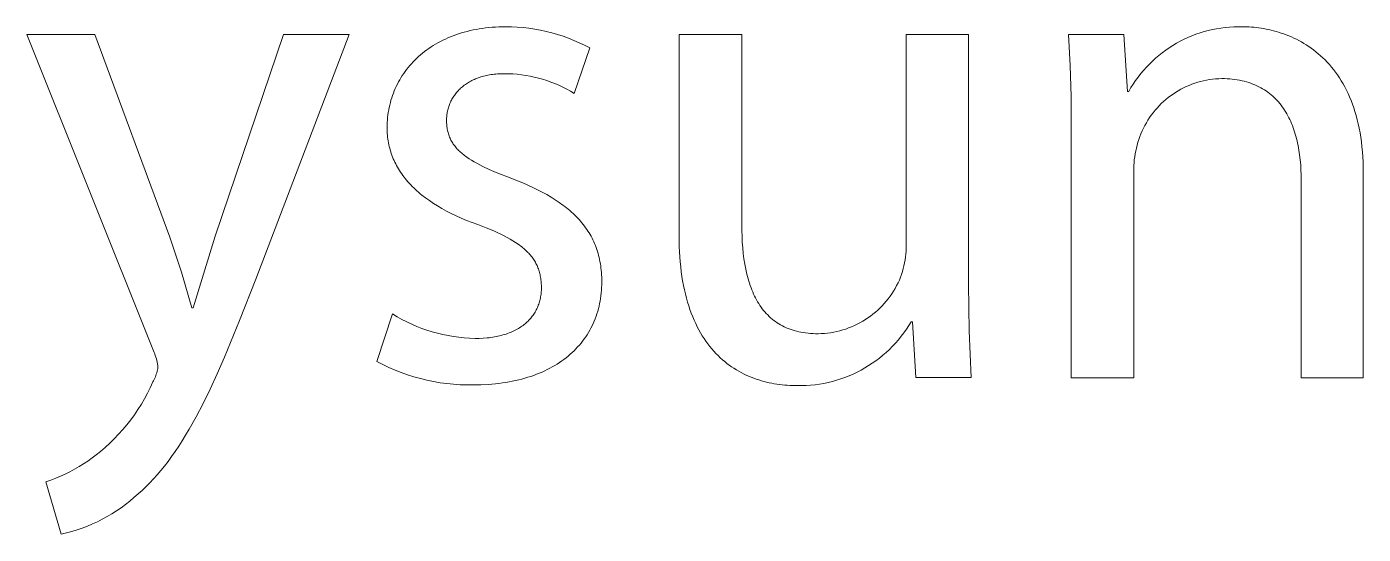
# Model space of a CAD drawing. Header units: millimetres. Extents: x 1422 to 6060, y -58 to 3182.
# Drawn here: x 4984.2 to 5071.7, y 9.5 to 42.8 of the extents above; entities that cross this region are included whole.
import ezdxf

# ---------------------------------------------------------------- set-up
doc = ezdxf.new("R2010")
doc.units = ezdxf.units.MM
doc.header["$MEASUREMENT"] = 0
doc.layers.add('Domyślny', color=7, linetype='Continuous', true_color=0x000000)

msp = doc.modelspace()

# ---------------------------------------------------------------- linework, layer by layer
at = {"layer": 'Domyślny', "color": 18, "lineweight": 15, "true_color": 0x000000}
for p, q in [((4992.484, 21.534), (4984.192, 42.243)), ((4984.192, 42.243), (4988.639, 42.243)), ((4988.639, 42.243), (4993.565, 28.977)), ((4996.53, 29.054), (5000.993, 42.243)), ((5005.302, 42.243), (4999.187, 26.228)), ((5000.993, 42.243), (5005.302, 42.243)), ((5011.596, 41.953), (5011.764, 42.028)), ((5011.764, 42.028), (5011.934, 42.1)), ((5011.934, 42.1), (5012.108, 42.169)), ((5012.108, 42.169), (5012.286, 42.234)), ((5012.286, 42.234), (5012.466, 42.295)), ((5012.466, 42.295), (5012.649, 42.353)), ((5012.649, 42.353), (5012.836, 42.407)), ((5012.836, 42.407), (5013.026, 42.458)), ((5013.026, 42.458), (5013.218, 42.505)), ((5013.218, 42.505), (5013.414, 42.548)), ((5013.414, 42.548), (5013.613, 42.587)), ((5013.613, 42.587), (5013.815, 42.623)), ((5013.815, 42.623), (5014.02, 42.654)), ((5014.02, 42.654), (5014.228, 42.681)), ((5014.228, 42.681), (5014.439, 42.705)), ((5014.439, 42.705), (5014.652, 42.724)), ((5014.652, 42.724), (5014.869, 42.739)), ((5014.869, 42.739), (5015.088, 42.75)), ((5015.088, 42.75), (5015.311, 42.756)), ((5015.311, 42.756), (5015.536, 42.758)), ((5015.536, 42.758), (5015.919, 42.754)), ((5015.919, 42.754), (5016.302, 42.736)), ((5016.302, 42.736), (5016.684, 42.706)), ((5016.684, 42.706), (5017.064, 42.663)), ((5017.064, 42.663), (5017.443, 42.607)), ((5017.443, 42.607), (5017.82, 42.539)), ((5017.82, 42.539), (5018.194, 42.458)), ((5018.194, 42.458), (5018.566, 42.364)), ((5018.566, 42.364), (5018.934, 42.258)), ((5018.934, 42.258), (5019.298, 42.14)), ((5019.298, 42.14), (5019.658, 42.009)), ((5019.658, 42.009), (5020.014, 41.867)), ((5026.893, 29.091), (5026.893, 42.249)), ((5026.893, 42.249), (5031.001, 42.249)), ((5031.001, 42.249), (5031.001, 29.802)), ((5041.764, 28.458), (5041.764, 42.249)), ((5041.764, 42.249), (5045.841, 42.249)), ((5045.841, 42.249), (5045.841, 25.895)), ((5052.494, 40.217), (5052.381, 42.249)), ((5052.381, 42.249), (5056.01, 42.249)), ((5056.01, 42.249), (5056.242, 38.527)), ((5059.956, 41.939), (5060.211, 42.057)), ((5060.211, 42.057), (5060.47, 42.166)), ((5060.47, 42.166), (5060.732, 42.266)), ((5060.732, 42.266), (5060.997, 42.357)), ((5060.997, 42.357), (5061.266, 42.439)), ((5061.266, 42.439), (5061.537, 42.512)), ((5061.537, 42.512), (5061.81, 42.576)), ((5061.81, 42.576), (5062.086, 42.631)), ((5062.086, 42.631), (5062.363, 42.676)), ((5062.363, 42.676), (5062.641, 42.711)), ((5062.641, 42.711), (5062.921, 42.737)), ((5062.921, 42.737), (5063.201, 42.754)), ((5063.201, 42.754), (5063.482, 42.761)), ((5063.482, 42.761), (5063.763, 42.758)), ((5063.763, 42.758), (5063.909, 42.757)), ((5063.909, 42.757), (5064.059, 42.753)), ((5064.059, 42.753), (5064.21, 42.746)), ((5064.21, 42.746), (5064.363, 42.736)), ((5064.363, 42.736), (5064.518, 42.722)), ((5064.518, 42.722), (5064.676, 42.706)), ((5064.676, 42.706), (5064.834, 42.686)), ((5064.834, 42.686), (5064.994, 42.663)), ((5064.994, 42.663), (5065.156, 42.637)), ((5065.156, 42.637), (5065.318, 42.606)), ((5065.318, 42.606), (5065.482, 42.573)), ((5065.482, 42.573), (5065.646, 42.535)), ((5065.646, 42.535), (5065.812, 42.494)), ((5065.812, 42.494), (5065.977, 42.449)), ((5065.977, 42.449), (5066.144, 42.4)), ((5066.144, 42.4), (5066.31, 42.346)), ((5066.31, 42.346), (5066.477, 42.289)), ((5066.477, 42.289), (5066.643, 42.227)), ((5066.643, 42.227), (5066.81, 42.161)), ((5066.81, 42.161), (5066.976, 42.09)), ((5066.976, 42.09), (5067.141, 42.015)), ((5067.141, 42.015), (5067.306, 41.935)), ((5010.104, 41.028), (5010.238, 41.134)), ((5010.238, 41.134), (5010.376, 41.237)), ((5010.376, 41.237), (5010.516, 41.337)), ((5010.516, 41.337), (5010.66, 41.434)), ((5010.66, 41.434), (5010.808, 41.529)), ((5010.808, 41.529), (5010.959, 41.62)), ((5010.959, 41.62), (5011.113, 41.708)), ((5011.113, 41.708), (5011.271, 41.793)), ((5011.271, 41.793), (5011.432, 41.875)), ((5011.432, 41.875), (5011.596, 41.953)), ((5020.014, 41.867), (5020.365, 41.712)), ((5021.049, 41.369), (5020.03, 38.388)), ((5020.365, 41.712), (5020.71, 41.546)), ((5020.71, 41.546), (5021.049, 41.369)), ((5058.524, 41.057), (5058.75, 41.224)), ((5058.75, 41.224), (5058.981, 41.384)), ((5058.981, 41.384), (5059.217, 41.535)), ((5059.217, 41.535), (5059.459, 41.678)), ((5059.459, 41.678), (5059.705, 41.813)), ((5059.705, 41.813), (5059.956, 41.939)), ((5067.306, 41.935), (5067.47, 41.851)), ((5067.47, 41.851), (5067.633, 41.762)), ((5067.633, 41.762), (5067.796, 41.667)), ((5067.796, 41.667), (5067.956, 41.568)), ((5067.956, 41.568), (5068.116, 41.464)), ((5068.116, 41.464), (5068.274, 41.354)), ((5068.274, 41.354), (5068.43, 41.24)), ((5068.43, 41.24), (5068.585, 41.119)), ((5009.267, 40.214), (5009.376, 40.338)), ((5009.376, 40.338), (5009.488, 40.459)), ((5009.488, 40.459), (5009.604, 40.578)), ((5009.604, 40.578), (5009.724, 40.695)), ((5009.724, 40.695), (5009.847, 40.809)), ((5009.847, 40.809), (5009.974, 40.92)), ((5009.974, 40.92), (5010.104, 41.028)), ((5057.487, 40.113), (5057.681, 40.316)), ((5057.681, 40.316), (5057.882, 40.512)), ((5057.882, 40.512), (5058.09, 40.701)), ((5058.09, 40.701), (5058.304, 40.883)), ((5058.304, 40.883), (5058.524, 41.057)), ((5068.585, 41.119), (5068.737, 40.994)), ((5068.737, 40.994), (5068.888, 40.863)), ((5068.888, 40.863), (5069.036, 40.726)), ((5069.036, 40.726), (5069.182, 40.584)), ((5069.182, 40.584), (5069.325, 40.435)), ((5069.325, 40.435), (5069.465, 40.281)), ((5069.465, 40.281), (5069.603, 40.121)), ((5008.608, 39.283), (5008.691, 39.422)), ((5008.691, 39.422), (5008.778, 39.56)), ((5008.778, 39.56), (5008.868, 39.695)), ((5008.868, 39.695), (5008.962, 39.828)), ((5008.962, 39.828), (5009.06, 39.959)), ((5009.06, 39.959), (5009.161, 40.088)), ((5009.161, 40.088), (5009.267, 40.214)), ((5013.66, 39.38), (5013.577, 39.347)), ((5013.745, 39.412), (5013.66, 39.38)), ((5013.832, 39.442), (5013.745, 39.412)), ((5013.92, 39.471), (5013.832, 39.442)), ((5014.01, 39.497), (5013.92, 39.471)), ((5014.102, 39.523), (5014.01, 39.497)), ((5014.195, 39.546), (5014.102, 39.523)), ((5014.29, 39.568), (5014.195, 39.546)), ((5014.387, 39.588), (5014.29, 39.568)), ((5014.485, 39.606), (5014.387, 39.588)), ((5014.585, 39.622), (5014.485, 39.606)), ((5014.687, 39.637), (5014.585, 39.622)), ((5014.79, 39.65), (5014.687, 39.637)), ((5014.895, 39.66), (5014.79, 39.65)), ((5015.001, 39.669), (5014.895, 39.66)), ((5015.11, 39.676), (5015.001, 39.669)), ((5015.219, 39.681), (5015.11, 39.676)), ((5015.33, 39.684), (5015.219, 39.681)), ((5015.443, 39.685), (5015.33, 39.684)), ((5015.727, 39.682), (5015.443, 39.685)), ((5016.011, 39.669), (5015.727, 39.682)), ((5016.294, 39.647), (5016.011, 39.669)), ((5016.577, 39.615), (5016.294, 39.647)), ((5016.858, 39.574), (5016.577, 39.615)), ((5017.137, 39.524), (5016.858, 39.574)), ((5017.415, 39.465), (5017.137, 39.524)), ((5017.691, 39.397), (5017.415, 39.465)), ((5017.964, 39.32), (5017.691, 39.397)), ((5052.556, 38.183), (5052.494, 40.217)), ((5056.782, 39.24), (5056.947, 39.467)), ((5056.947, 39.467), (5057.12, 39.689)), ((5057.12, 39.689), (5057.3, 39.904)), ((5057.3, 39.904), (5057.487, 40.113)), ((5069.603, 40.121), (5069.737, 39.955)), ((5069.737, 39.955), (5069.869, 39.782)), ((5069.869, 39.782), (5069.997, 39.603)), ((5069.997, 39.603), (5070.121, 39.418)), ((5070.121, 39.418), (5070.242, 39.227)), ((5008.192, 38.407), (5008.252, 38.557)), ((5008.252, 38.557), (5008.315, 38.706)), ((5008.315, 38.706), (5008.383, 38.853)), ((5008.383, 38.853), (5008.454, 38.998)), ((5008.454, 38.998), (5008.529, 39.142)), ((5008.529, 39.142), (5008.608, 39.283)), ((5012.373, 38.506), (5012.323, 38.448)), ((5012.425, 38.564), (5012.373, 38.506)), ((5012.478, 38.62), (5012.425, 38.564)), ((5012.534, 38.675), (5012.478, 38.62)), ((5012.591, 38.729), (5012.534, 38.675)), ((5012.65, 38.782), (5012.591, 38.729)), ((5012.711, 38.833), (5012.65, 38.782)), ((5012.773, 38.884), (5012.711, 38.833)), ((5012.838, 38.933), (5012.773, 38.884)), ((5012.904, 38.98), (5012.838, 38.933)), ((5012.972, 39.027), (5012.904, 38.98)), ((5013.041, 39.072), (5012.972, 39.027)), ((5013.113, 39.115), (5013.041, 39.072)), ((5013.186, 39.158), (5013.113, 39.115)), ((5013.26, 39.198), (5013.186, 39.158)), ((5013.337, 39.238), (5013.26, 39.198)), ((5013.415, 39.276), (5013.337, 39.238)), ((5013.495, 39.312), (5013.415, 39.276)), ((5013.577, 39.347), (5013.495, 39.312)), ((5018.235, 39.233), (5017.964, 39.32)), ((5018.503, 39.138), (5018.235, 39.233)), ((5018.767, 39.034), (5018.503, 39.138)), ((5019.028, 38.922), (5018.767, 39.034)), ((5019.285, 38.801), (5019.028, 38.922)), ((5019.538, 38.671), (5019.285, 38.801)), ((5019.786, 38.534), (5019.538, 38.671)), ((5020.03, 38.388), (5019.786, 38.534)), ((5056.242, 38.527), (5056.335, 38.527)), ((5056.335, 38.527), (5056.476, 38.77)), ((5056.476, 38.77), (5056.625, 39.008)), ((5056.625, 39.008), (5056.782, 39.24)), ((5059.571, 38.567), (5059.401, 38.463)), ((5059.745, 38.664), (5059.571, 38.567)), ((5059.922, 38.756), (5059.745, 38.664)), ((5060.102, 38.842), (5059.922, 38.756)), ((5060.284, 38.921), (5060.102, 38.842)), ((5060.47, 38.994), (5060.284, 38.921)), ((5060.658, 39.061), (5060.47, 38.994)), ((5060.848, 39.121), (5060.658, 39.061)), ((5061.04, 39.174), (5060.848, 39.121)), ((5061.233, 39.221), (5061.04, 39.174)), ((5061.429, 39.262), (5061.233, 39.221)), ((5061.625, 39.295), (5061.429, 39.262)), ((5061.823, 39.322), (5061.625, 39.295)), ((5062.021, 39.342), (5061.823, 39.322)), ((5062.22, 39.355), (5062.021, 39.342)), ((5062.419, 39.361), (5062.22, 39.355)), ((5062.598, 39.359), (5062.419, 39.361)), ((5062.772, 39.352), (5062.598, 39.359)), ((5062.944, 39.341), (5062.772, 39.352)), ((5063.111, 39.326), (5062.944, 39.341)), ((5063.275, 39.307), (5063.111, 39.326)), ((5063.436, 39.284), (5063.275, 39.307)), ((5063.593, 39.256), (5063.436, 39.284)), ((5063.747, 39.224), (5063.593, 39.256)), ((5063.897, 39.189), (5063.747, 39.224)), ((5064.044, 39.15), (5063.897, 39.189)), ((5064.187, 39.106), (5064.044, 39.15)), ((5064.327, 39.059), (5064.187, 39.106)), ((5064.464, 39.008), (5064.327, 39.059)), ((5064.597, 38.954), (5064.464, 39.008)), ((5064.728, 38.895), (5064.597, 38.954)), ((5064.855, 38.834), (5064.728, 38.895)), ((5064.978, 38.768), (5064.855, 38.834)), ((5065.099, 38.7), (5064.978, 38.768)), ((5065.216, 38.627), (5065.099, 38.7)), ((5065.33, 38.552), (5065.216, 38.627)), ((5065.441, 38.473), (5065.33, 38.552)), ((5070.242, 39.227), (5070.359, 39.029)), ((5070.359, 39.029), (5070.473, 38.824)), ((5070.473, 38.824), (5070.582, 38.613)), ((5070.582, 38.613), (5070.687, 38.394)), ((5007.919, 37.47), (5007.954, 37.63)), ((5007.954, 37.63), (5007.994, 37.788)), ((5007.994, 37.788), (5008.037, 37.945)), ((5008.037, 37.945), (5008.085, 38.101)), ((5008.085, 38.101), (5008.137, 38.254)), ((5008.137, 38.254), (5008.192, 38.407)), ((5011.865, 37.671), (5011.839, 37.6)), ((5011.893, 37.74), (5011.865, 37.671)), ((5011.923, 37.809), (5011.893, 37.74)), ((5011.955, 37.877), (5011.923, 37.809)), ((5011.988, 37.944), (5011.955, 37.877)), ((5012.024, 38.01), (5011.988, 37.944)), ((5012.061, 38.076), (5012.024, 38.01)), ((5012.1, 38.14), (5012.061, 38.076)), ((5012.141, 38.204), (5012.1, 38.14)), ((5012.184, 38.266), (5012.141, 38.204)), ((5012.228, 38.328), (5012.184, 38.266)), ((5012.275, 38.389), (5012.228, 38.328)), ((5012.323, 38.448), (5012.275, 38.389)), ((5052.567, 36.149), (5052.556, 38.183)), ((5058.463, 37.724), (5058.322, 37.583)), ((5058.608, 37.86), (5058.463, 37.724)), ((5058.758, 37.992), (5058.608, 37.86)), ((5058.913, 38.118), (5058.758, 37.992)), ((5059.071, 38.238), (5058.913, 38.118)), ((5059.234, 38.353), (5059.071, 38.238)), ((5059.401, 38.463), (5059.234, 38.353)), ((5065.549, 38.391), (5065.441, 38.473)), ((5065.654, 38.305), (5065.549, 38.391)), ((5065.756, 38.217), (5065.654, 38.305)), ((5065.854, 38.125), (5065.756, 38.217)), ((5065.95, 38.03), (5065.854, 38.125)), ((5066.043, 37.933), (5065.95, 38.03)), ((5066.133, 37.832), (5066.043, 37.933)), ((5066.22, 37.729), (5066.133, 37.832)), ((5066.304, 37.622), (5066.22, 37.729)), ((5066.385, 37.513), (5066.304, 37.622)), ((5070.687, 38.394), (5070.787, 38.169)), ((5070.787, 38.169), (5070.884, 37.937)), ((5070.884, 37.937), (5070.975, 37.698)), ((5070.975, 37.698), (5071.062, 37.452)), ((5007.803, 36.653), (5007.818, 36.819)), ((5007.818, 36.819), (5007.837, 36.983)), ((5007.837, 36.983), (5007.86, 37.147)), ((5007.86, 37.147), (5007.887, 37.309)), ((5007.887, 37.309), (5007.919, 37.47)), ((5011.679, 36.783), (5011.676, 36.706)), ((5011.684, 36.86), (5011.679, 36.783)), ((5011.691, 36.937), (5011.684, 36.86)), ((5011.7, 37.013), (5011.691, 36.937)), ((5011.71, 37.088), (5011.7, 37.013)), ((5011.723, 37.163), (5011.71, 37.088)), ((5011.738, 37.238), (5011.723, 37.163)), ((5011.754, 37.312), (5011.738, 37.238)), ((5011.773, 37.385), (5011.754, 37.312)), ((5011.793, 37.457), (5011.773, 37.385)), ((5011.815, 37.529), (5011.793, 37.457)), ((5011.839, 37.6), (5011.815, 37.529)), ((5057.697, 36.809), (5057.588, 36.642)), ((5057.811, 36.972), (5057.697, 36.809)), ((5057.931, 37.131), (5057.811, 36.972)), ((5058.056, 37.286), (5057.931, 37.131)), ((5058.187, 37.437), (5058.056, 37.286)), ((5058.322, 37.583), (5058.187, 37.437)), ((5066.463, 37.402), (5066.385, 37.513)), ((5066.539, 37.287), (5066.463, 37.402)), ((5066.611, 37.17), (5066.539, 37.287)), ((5066.681, 37.051), (5066.611, 37.17)), ((5066.749, 36.929), (5066.681, 37.051)), ((5066.813, 36.804), (5066.749, 36.929)), ((5066.875, 36.677), (5066.813, 36.804)), ((5071.062, 37.452), (5071.143, 37.198)), ((5071.143, 37.198), (5071.22, 36.937)), ((5071.22, 36.937), (5071.291, 36.669)), ((5007.784, 36.149), (5007.786, 36.318)), ((5007.785, 36.023), (5007.784, 36.149)), ((5007.789, 35.898), (5007.785, 36.023)), ((5007.786, 36.318), (5007.792, 36.486)), ((5007.796, 35.774), (5007.789, 35.898)), ((5007.792, 36.486), (5007.803, 36.653)), ((5011.676, 36.706), (5011.675, 36.628)), ((5011.675, 36.628), (5011.676, 36.541)), ((5011.676, 36.541), (5011.679, 36.455)), ((5011.679, 36.455), (5011.684, 36.371)), ((5011.684, 36.371), (5011.691, 36.289)), ((5011.691, 36.289), (5011.7, 36.208)), ((5011.7, 36.208), (5011.711, 36.128)), ((5011.711, 36.128), (5011.724, 36.05)), ((5011.724, 36.05), (5011.739, 35.973)), ((5011.739, 35.973), (5011.756, 35.897)), ((5011.756, 35.897), (5011.775, 35.822)), ((5052.567, 19.764), (5052.567, 36.149)), ((5057.212, 35.939), (5057.134, 35.756)), ((5057.297, 36.119), (5057.212, 35.939)), ((5057.388, 36.297), (5057.297, 36.119)), ((5057.485, 36.471), (5057.388, 36.297)), ((5057.588, 36.642), (5057.485, 36.471)), ((5066.934, 36.548), (5066.875, 36.677)), ((5066.991, 36.416), (5066.934, 36.548)), ((5067.045, 36.283), (5066.991, 36.416)), ((5067.096, 36.147), (5067.045, 36.283)), ((5067.145, 36.009), (5067.096, 36.147)), ((5067.191, 35.869), (5067.145, 36.009)), ((5071.291, 36.669), (5071.357, 36.393)), ((5071.357, 36.393), (5071.417, 36.109)), ((5071.417, 36.109), (5071.472, 35.818)), ((5007.806, 35.65), (5007.796, 35.774)), ((5007.819, 35.528), (5007.806, 35.65)), ((5007.834, 35.406), (5007.819, 35.528)), ((5007.852, 35.284), (5007.834, 35.406)), ((5007.873, 35.164), (5007.852, 35.284)), ((5007.897, 35.044), (5007.873, 35.164)), ((5007.924, 34.924), (5007.897, 35.044)), ((5011.775, 35.822), (5011.796, 35.749)), ((5011.796, 35.749), (5011.819, 35.677)), ((5011.819, 35.677), (5011.844, 35.606)), ((5011.844, 35.606), (5011.871, 35.536)), ((5011.871, 35.536), (5011.9, 35.467)), ((5011.9, 35.467), (5011.931, 35.4)), ((5011.931, 35.4), (5011.964, 35.333)), ((5011.964, 35.333), (5012, 35.267)), ((5012, 35.267), (5012.037, 35.203)), ((5012.037, 35.203), (5012.076, 35.139)), ((5012.076, 35.139), (5012.118, 35.076)), ((5012.118, 35.076), (5012.162, 35.014)), ((5012.162, 35.014), (5012.207, 34.953)), ((5056.881, 35.005), (5056.832, 34.817)), ((5056.937, 35.191), (5056.881, 35.005)), ((5056.996, 35.382), (5056.937, 35.191)), ((5057.062, 35.57), (5056.996, 35.382)), ((5057.134, 35.756), (5057.062, 35.57)), ((5067.235, 35.727), (5067.191, 35.869)), ((5067.276, 35.583), (5067.235, 35.727)), ((5067.315, 35.437), (5067.276, 35.583)), ((5067.351, 35.289), (5067.315, 35.437)), ((5067.385, 35.14), (5067.351, 35.289)), ((5067.417, 34.988), (5067.385, 35.14)), ((5071.472, 35.818), (5071.521, 35.519)), ((5071.521, 35.519), (5071.563, 35.212)), ((5071.563, 35.212), (5071.6, 34.897)), ((5007.953, 34.806), (5007.924, 34.924)), ((5007.986, 34.688), (5007.953, 34.806)), ((5008.021, 34.571), (5007.986, 34.688)), ((5008.059, 34.455), (5008.021, 34.571)), ((5008.1, 34.34), (5008.059, 34.455)), ((5008.143, 34.225), (5008.1, 34.34)), ((5008.19, 34.112), (5008.143, 34.225)), ((5012.207, 34.953), (5012.255, 34.893)), ((5012.255, 34.893), (5012.305, 34.833)), ((5012.305, 34.833), (5012.357, 34.774)), ((5012.357, 34.774), (5012.411, 34.716)), ((5012.411, 34.716), (5012.467, 34.659)), ((5012.467, 34.659), (5012.526, 34.603)), ((5012.526, 34.603), (5012.586, 34.547)), ((5012.586, 34.547), (5012.649, 34.491)), ((5012.649, 34.491), (5012.714, 34.437)), ((5012.714, 34.437), (5012.781, 34.382)), ((5012.781, 34.382), (5012.85, 34.329)), ((5012.85, 34.329), (5012.921, 34.276)), ((5012.921, 34.276), (5012.995, 34.223)), ((5012.995, 34.223), (5013.148, 34.119)), ((5056.721, 34.245), (5056.696, 34.052)), ((5056.752, 34.437), (5056.721, 34.245)), ((5056.789, 34.628), (5056.752, 34.437)), ((5056.832, 34.817), (5056.789, 34.628)), ((5067.473, 34.681), (5067.417, 34.988)), ((5067.52, 34.367), (5067.473, 34.681)), ((5067.558, 34.048), (5067.52, 34.367)), ((5071.6, 34.897), (5071.63, 34.574)), ((5071.63, 34.574), (5071.654, 34.243)), ((5071.654, 34.243), (5071.671, 33.903)), ((5008.24, 33.999), (5008.19, 34.112)), ((5008.292, 33.887), (5008.24, 33.999)), ((5008.347, 33.775), (5008.292, 33.887)), ((5008.405, 33.665), (5008.347, 33.775)), ((5008.466, 33.555), (5008.405, 33.665)), ((5008.53, 33.446), (5008.466, 33.555)), ((5008.597, 33.338), (5008.53, 33.446)), ((5008.667, 33.231), (5008.597, 33.338)), ((5013.148, 34.119), (5013.31, 34.016)), ((5013.31, 34.016), (5013.481, 33.915)), ((5013.481, 33.915), (5013.661, 33.814)), ((5013.661, 33.814), (5013.849, 33.715)), ((5013.849, 33.715), (5014.047, 33.615)), ((5014.047, 33.615), (5014.469, 33.418)), ((5014.469, 33.418), (5014.927, 33.22)), ((5056.665, 33.665), (5056.659, 33.471)), ((5056.659, 33.471), (5056.659, 33.276)), ((5056.659, 33.276), (5056.659, 19.764)), ((5056.677, 33.859), (5056.665, 33.665)), ((5056.696, 34.052), (5056.677, 33.859)), ((5067.587, 33.723), (5067.558, 34.048)), ((5067.607, 33.393), (5067.587, 33.723)), ((5067.619, 33.059), (5067.607, 33.393)), ((5071.671, 33.903), (5071.681, 33.555)), ((5071.681, 33.555), (5071.685, 33.199)), ((5008.74, 33.125), (5008.667, 33.231)), ((5008.815, 33.02), (5008.74, 33.125)), ((5008.894, 32.915), (5008.815, 33.02)), ((5008.975, 32.812), (5008.894, 32.915)), ((5009.06, 32.709), (5008.975, 32.812)), ((5009.147, 32.607), (5009.06, 32.709)), ((5009.237, 32.506), (5009.147, 32.607)), ((5009.33, 32.406), (5009.237, 32.506)), ((5009.427, 32.307), (5009.33, 32.406)), ((5014.927, 33.22), (5015.953, 32.813)), ((5015.953, 32.813), (5016.312, 32.673)), ((5016.312, 32.673), (5016.66, 32.53)), ((5016.66, 32.53), (5016.997, 32.383)), ((5016.997, 32.383), (5017.323, 32.234)), ((5067.623, 32.72), (5067.619, 33.059)), ((5067.623, 19.764), (5067.623, 32.72)), ((5071.685, 33.199), (5071.685, 19.764)), ((5009.526, 32.209), (5009.427, 32.307)), ((5009.628, 32.112), (5009.526, 32.209)), ((5009.733, 32.016), (5009.628, 32.112)), ((5009.841, 31.92), (5009.733, 32.016)), ((5009.952, 31.826), (5009.841, 31.92)), ((5010.066, 31.733), (5009.952, 31.826)), ((5010.303, 31.549), (5010.066, 31.733)), ((5010.552, 31.369), (5010.303, 31.549)), ((5017.323, 32.234), (5017.638, 32.081)), ((5017.638, 32.081), (5017.941, 31.924)), ((5017.941, 31.924), (5018.233, 31.764)), ((5018.233, 31.764), (5018.514, 31.6)), ((5018.514, 31.6), (5018.784, 31.432)), ((5010.813, 31.193), (5010.552, 31.369)), ((5011.087, 31.022), (5010.813, 31.193)), ((5011.372, 30.854), (5011.087, 31.022)), ((5011.67, 30.691), (5011.372, 30.854)), ((5011.98, 30.531), (5011.67, 30.691)), ((5018.784, 31.432), (5019.042, 31.259)), ((5019.042, 31.259), (5019.289, 31.082)), ((5019.289, 31.082), (5019.408, 30.992)), ((5019.408, 30.992), (5019.525, 30.901)), ((5019.525, 30.901), (5019.638, 30.809)), ((5019.638, 30.809), (5019.749, 30.715)), ((5019.749, 30.715), (5019.857, 30.62)), ((5012.302, 30.377), (5011.98, 30.531)), ((5012.636, 30.226), (5012.302, 30.377)), ((5012.983, 30.08), (5012.636, 30.226)), ((5013.342, 29.939), (5012.983, 30.08)), ((5013.714, 29.802), (5013.342, 29.939)), ((5014.259, 29.593), (5013.714, 29.802)), ((5019.857, 30.62), (5019.962, 30.524)), ((5019.962, 30.524), (5020.064, 30.426)), ((5020.064, 30.426), (5020.164, 30.328)), ((5020.164, 30.328), (5020.26, 30.227)), ((5020.26, 30.227), (5020.354, 30.126)), ((5020.354, 30.126), (5020.445, 30.023)), ((5020.445, 30.023), (5020.533, 29.919)), ((5020.533, 29.919), (5020.618, 29.814)), ((5020.618, 29.814), (5020.701, 29.707)), ((5031.001, 29.802), (5031.004, 29.406)), ((4993.565, 28.977), (4994.322, 26.68)), ((4995.094, 24.36), (4996.53, 29.054)), ((5014.762, 29.385), (5014.259, 29.593)), ((5014.997, 29.279), (5014.762, 29.385)), ((5015.223, 29.174), (5014.997, 29.279)), ((5015.437, 29.067), (5015.223, 29.174)), ((5015.642, 28.96), (5015.437, 29.067)), ((5015.837, 28.851), (5015.642, 28.96)), ((5020.701, 29.707), (5020.78, 29.598)), ((5020.78, 29.598), (5020.857, 29.488)), ((5020.857, 29.488), (5020.93, 29.377)), ((5020.93, 29.377), (5021.001, 29.264)), ((5021.001, 29.264), (5021.069, 29.15)), ((5021.069, 29.15), (5021.134, 29.034)), ((5021.134, 29.034), (5021.197, 28.917)), ((5021.197, 28.917), (5021.256, 28.797)), ((5026.905, 28.37), (5026.893, 29.091)), ((5031.004, 29.406), (5031.016, 29.019)), ((5031.016, 29.019), (5031.036, 28.641)), ((5016.022, 28.741), (5015.837, 28.851)), ((5016.197, 28.63), (5016.022, 28.741)), ((5016.363, 28.517), (5016.197, 28.63)), ((5016.443, 28.46), (5016.363, 28.517)), ((5016.52, 28.402), (5016.443, 28.46)), ((5016.594, 28.344), (5016.52, 28.402)), ((5016.667, 28.285), (5016.594, 28.344)), ((5016.737, 28.226), (5016.667, 28.285)), ((5016.805, 28.166), (5016.737, 28.226)), ((5016.87, 28.106), (5016.805, 28.166)), ((5016.934, 28.045), (5016.87, 28.106)), ((5016.995, 27.984), (5016.934, 28.045)), ((5021.256, 28.797), (5021.312, 28.677)), ((5021.312, 28.677), (5021.366, 28.554)), ((5021.366, 28.554), (5021.417, 28.43)), ((5021.417, 28.43), (5021.465, 28.305)), ((5021.465, 28.305), (5021.51, 28.177)), ((5021.51, 28.177), (5021.552, 28.048)), ((5021.552, 28.048), (5021.591, 27.918)), ((5026.92, 28.022), (5026.905, 28.37)), ((5026.941, 27.683), (5026.92, 28.022)), ((5031.036, 28.641), (5031.064, 28.271)), ((5031.064, 28.271), (5031.1, 27.91)), ((5041.738, 27.874), (5041.753, 28.069)), ((5041.753, 28.069), (5041.762, 28.263)), ((5041.762, 28.263), (5041.764, 28.458)), ((5017.054, 27.922), (5016.995, 27.984)), ((5017.11, 27.859), (5017.054, 27.922)), ((5017.165, 27.795), (5017.11, 27.859)), ((5017.218, 27.731), (5017.165, 27.795)), ((5017.268, 27.666), (5017.218, 27.731)), ((5017.316, 27.601), (5017.268, 27.666)), ((5017.362, 27.534), (5017.316, 27.601)), ((5017.406, 27.467), (5017.362, 27.534)), ((5017.448, 27.399), (5017.406, 27.467)), ((5017.488, 27.331), (5017.448, 27.399)), ((5017.526, 27.261), (5017.488, 27.331)), ((5017.562, 27.191), (5017.526, 27.261)), ((5017.596, 27.12), (5017.562, 27.191)), ((5021.591, 27.918), (5021.627, 27.785)), ((5021.627, 27.785), (5021.661, 27.651)), ((5021.661, 27.651), (5021.691, 27.514)), ((5021.691, 27.514), (5021.719, 27.377)), ((5021.719, 27.377), (5021.744, 27.237)), ((5021.744, 27.237), (5021.765, 27.095)), ((5026.968, 27.352), (5026.941, 27.683)), ((5027, 27.029), (5026.968, 27.352)), ((5031.1, 27.91), (5031.145, 27.559)), ((5031.145, 27.559), (5031.198, 27.218)), ((5031.198, 27.218), (5031.261, 26.886)), ((5041.615, 27.105), (5041.656, 27.296)), ((5041.656, 27.296), (5041.689, 27.488)), ((5041.689, 27.488), (5041.717, 27.681)), ((5041.717, 27.681), (5041.738, 27.874)), ((4994.322, 26.68), (4995.002, 24.36)), ((5017.628, 27.047), (5017.596, 27.12)), ((5017.657, 26.974), (5017.628, 27.047)), ((5017.685, 26.9), (5017.657, 26.974)), ((5017.712, 26.825), (5017.685, 26.9)), ((5017.736, 26.749), (5017.712, 26.825)), ((5017.758, 26.672), (5017.736, 26.749)), ((5017.778, 26.594), (5017.758, 26.672)), ((5017.797, 26.515), (5017.778, 26.594)), ((5017.813, 26.435), (5017.797, 26.515)), ((5017.828, 26.354), (5017.813, 26.435)), ((5017.841, 26.272), (5017.828, 26.354)), ((5017.853, 26.188), (5017.841, 26.272)), ((5021.765, 27.095), (5021.784, 26.951)), ((5021.784, 26.951), (5021.8, 26.806)), ((5021.8, 26.806), (5021.813, 26.659)), ((5021.813, 26.659), (5021.824, 26.509)), ((5021.824, 26.509), (5021.831, 26.358)), ((5021.831, 26.358), (5021.835, 26.204)), ((5027.038, 26.714), (5027, 27.029)), ((5027.081, 26.407), (5027.038, 26.714)), ((5027.13, 26.109), (5027.081, 26.407)), ((5031.261, 26.886), (5031.333, 26.565)), ((5031.333, 26.565), (5031.373, 26.409)), ((5031.373, 26.409), (5031.415, 26.255)), ((5031.415, 26.255), (5031.459, 26.104)), ((5041.315, 26.17), (5041.394, 26.358)), ((5041.394, 26.358), (5041.458, 26.542)), ((5041.458, 26.542), (5041.517, 26.728)), ((5041.517, 26.728), (5041.569, 26.916)), ((5041.569, 26.916), (5041.615, 27.105)), ((4999.187, 26.228), (4998.127, 23.51)), ((5017.862, 26.104), (5017.853, 26.188)), ((5017.87, 26.018), (5017.862, 26.104)), ((5017.867, 25.32), (5017.874, 25.405)), ((5017.876, 25.931), (5017.87, 26.018)), ((5017.874, 25.405), (5017.879, 25.491)), ((5017.88, 25.843), (5017.876, 25.931)), ((5017.879, 25.491), (5017.882, 25.576)), ((5017.882, 25.754), (5017.88, 25.843)), ((5017.883, 25.663), (5017.882, 25.754)), ((5017.882, 25.576), (5017.883, 25.663)), ((5021.817, 25.501), (5021.801, 25.322)), ((5021.828, 25.682), (5021.817, 25.501)), ((5021.834, 25.865), (5021.828, 25.682)), ((5021.837, 26.049), (5021.834, 25.865)), ((5021.835, 26.204), (5021.837, 26.049)), ((5027.184, 25.818), (5027.13, 26.109)), ((5027.243, 25.534), (5027.184, 25.818)), ((5027.306, 25.259), (5027.243, 25.534)), ((5031.459, 26.104), (5031.506, 25.955)), ((5031.506, 25.955), (5031.555, 25.809)), ((5031.555, 25.809), (5031.606, 25.666)), ((5031.606, 25.666), (5031.661, 25.526)), ((5031.661, 25.526), (5031.717, 25.389)), ((5031.717, 25.389), (5031.777, 25.255)), ((5040.825, 25.277), (5040.935, 25.449)), ((5040.935, 25.449), (5041.039, 25.624)), ((5041.039, 25.624), (5041.137, 25.803)), ((5041.137, 25.803), (5041.229, 25.985)), ((5041.229, 25.985), (5041.315, 26.17)), ((5045.841, 25.895), (5045.881, 22.835)), ((5017.652, 24.438), (5017.682, 24.514)), ((5017.682, 24.514), (5017.71, 24.591)), ((5017.71, 24.591), (5017.736, 24.669)), ((5017.736, 24.669), (5017.759, 24.747)), ((5017.759, 24.747), (5017.781, 24.827)), ((5017.781, 24.827), (5017.8, 24.907)), ((5017.8, 24.907), (5017.818, 24.988)), ((5017.818, 24.988), (5017.833, 25.07)), ((5017.833, 25.07), (5017.847, 25.153)), ((5017.847, 25.153), (5017.858, 25.236)), ((5017.858, 25.236), (5017.867, 25.32)), ((5021.694, 24.624), (5021.657, 24.455)), ((5021.727, 24.796), (5021.694, 24.624)), ((5021.756, 24.969), (5021.727, 24.796)), ((5021.781, 25.145), (5021.756, 24.969)), ((5021.801, 25.322), (5021.781, 25.145)), ((5027.375, 24.991), (5027.306, 25.259)), ((5027.448, 24.731), (5027.375, 24.991)), ((5027.526, 24.477), (5027.448, 24.731)), ((5031.777, 25.255), (5031.839, 25.124)), ((5031.839, 25.124), (5031.903, 24.995)), ((5031.903, 24.995), (5031.97, 24.87)), ((5031.97, 24.87), (5032.04, 24.748)), ((5032.04, 24.748), (5032.112, 24.628)), ((5032.112, 24.628), (5032.188, 24.512)), ((5032.188, 24.512), (5032.266, 24.399)), ((5040.189, 24.482), (5040.327, 24.632)), ((5040.327, 24.632), (5040.46, 24.787)), ((5040.46, 24.787), (5040.587, 24.946)), ((5040.587, 24.946), (5040.709, 25.11)), ((5040.709, 25.11), (5040.825, 25.277)), ((4995.002, 24.36), (4995.094, 24.36)), ((5007.12, 20.845), (5008.139, 23.949)), ((5008.139, 23.949), (5008.445, 23.765)), ((5008.445, 23.765), (5008.756, 23.592)), ((5017.128, 23.605), (5017.184, 23.668)), ((5017.184, 23.668), (5017.237, 23.733)), ((5017.237, 23.733), (5017.288, 23.798)), ((5017.288, 23.798), (5017.337, 23.865)), ((5017.337, 23.865), (5017.384, 23.933)), ((5017.384, 23.933), (5017.428, 24.002)), ((5017.428, 24.002), (5017.471, 24.072)), ((5017.471, 24.072), (5017.511, 24.143)), ((5017.511, 24.143), (5017.55, 24.215)), ((5017.55, 24.215), (5017.586, 24.288)), ((5017.586, 24.288), (5017.62, 24.362)), ((5017.62, 24.362), (5017.652, 24.438)), ((5021.404, 23.638), (5021.341, 23.481)), ((5021.463, 23.797), (5021.404, 23.638)), ((5021.518, 23.958), (5021.463, 23.797)), ((5021.569, 24.122), (5021.518, 23.958)), ((5021.615, 24.287), (5021.569, 24.122)), ((5021.657, 24.455), (5021.615, 24.287)), ((5027.609, 24.232), (5027.526, 24.477)), ((5027.696, 23.993), (5027.609, 24.232)), ((5027.787, 23.762), (5027.696, 23.993)), ((5027.882, 23.537), (5027.787, 23.762)), ((5032.266, 24.399), (5032.346, 24.29)), ((5032.346, 24.29), (5032.43, 24.183)), ((5032.43, 24.183), (5032.516, 24.08)), ((5032.516, 24.08), (5032.605, 23.98)), ((5032.605, 23.98), (5032.697, 23.883)), ((5032.697, 23.883), (5032.792, 23.79)), ((5032.792, 23.79), (5032.89, 23.7)), ((5032.89, 23.7), (5032.991, 23.614)), ((5039.09, 23.577), (5039.26, 23.689)), ((5039.26, 23.689), (5039.426, 23.808)), ((5039.426, 23.808), (5039.587, 23.932)), ((5039.587, 23.932), (5039.745, 24.062)), ((5039.745, 24.062), (5039.898, 24.197)), ((5039.898, 24.197), (5040.046, 24.337)), ((5040.046, 24.337), (5040.189, 24.482)), ((4998.127, 23.51), (4997.136, 21.118)), ((5008.756, 23.592), (5009.074, 23.429)), ((5009.074, 23.429), (5009.396, 23.277)), ((5009.396, 23.277), (5009.724, 23.136)), ((5009.724, 23.136), (5010.056, 23.006)), ((5010.056, 23.006), (5010.393, 22.887)), ((5010.393, 22.887), (5010.733, 22.78)), ((5010.733, 22.78), (5011.076, 22.684)), ((5015.857, 22.74), (5015.95, 22.779)), ((5015.95, 22.779), (5016.04, 22.819)), ((5016.04, 22.819), (5016.127, 22.861)), ((5016.127, 22.861), (5016.213, 22.905)), ((5016.213, 22.905), (5016.297, 22.95)), ((5016.297, 22.95), (5016.378, 22.997)), ((5016.378, 22.997), (5016.457, 23.045)), ((5016.457, 23.045), (5016.534, 23.095)), ((5016.534, 23.095), (5016.609, 23.146)), ((5016.609, 23.146), (5016.681, 23.199)), ((5016.681, 23.199), (5016.751, 23.253)), ((5016.751, 23.253), (5016.82, 23.308)), ((5016.82, 23.308), (5016.886, 23.365)), ((5016.886, 23.365), (5016.95, 23.423)), ((5016.95, 23.423), (5017.011, 23.482)), ((5017.011, 23.482), (5017.071, 23.543)), ((5017.071, 23.543), (5017.128, 23.605)), ((5021.046, 22.877), (5020.961, 22.732)), ((5021.126, 23.025), (5021.046, 22.877)), ((5021.202, 23.175), (5021.126, 23.025)), ((5021.273, 23.327), (5021.202, 23.175)), ((5021.341, 23.481), (5021.273, 23.327)), ((5027.982, 23.32), (5027.882, 23.537)), ((5028.085, 23.109), (5027.982, 23.32)), ((5028.192, 22.906), (5028.085, 23.109)), ((5028.303, 22.708), (5028.192, 22.906)), ((5032.991, 23.614), (5033.095, 23.531)), ((5033.095, 23.531), (5033.201, 23.452)), ((5033.201, 23.452), (5033.311, 23.376)), ((5033.311, 23.376), (5033.424, 23.303)), ((5033.424, 23.303), (5033.54, 23.235)), ((5033.54, 23.235), (5033.659, 23.17)), ((5033.659, 23.17), (5033.781, 23.108)), ((5033.781, 23.108), (5033.906, 23.05)), ((5033.906, 23.05), (5034.034, 22.996)), ((5034.034, 22.996), (5034.166, 22.946)), ((5034.166, 22.946), (5034.301, 22.9)), ((5034.301, 22.9), (5034.439, 22.857)), ((5034.439, 22.857), (5034.58, 22.819)), ((5034.58, 22.819), (5034.725, 22.784)), ((5034.725, 22.784), (5034.873, 22.753)), ((5034.873, 22.753), (5035.024, 22.727)), ((5036.816, 22.72), (5037.017, 22.755)), ((5037.017, 22.755), (5037.217, 22.796)), ((5037.217, 22.796), (5037.415, 22.844)), ((5037.415, 22.844), (5037.611, 22.9)), ((5037.611, 22.9), (5037.805, 22.961)), ((5037.805, 22.961), (5037.997, 23.03)), ((5037.997, 23.03), (5038.187, 23.105)), ((5038.187, 23.105), (5038.374, 23.187)), ((5038.374, 23.187), (5038.558, 23.275)), ((5038.558, 23.275), (5038.738, 23.37)), ((5038.738, 23.37), (5038.916, 23.47)), ((5038.916, 23.47), (5039.09, 23.577)), ((5041.779, 22.952), (5041.613, 22.716)), ((5041.938, 23.193), (5041.779, 22.952)), ((5042.089, 23.439), (5041.938, 23.193)), ((5042.181, 23.439), (5042.089, 23.439)), ((5042.397, 19.779), (5042.181, 23.439)), ((5045.881, 22.835), (5046.026, 19.779)), ((5011.076, 22.684), (5011.423, 22.6)), ((5011.423, 22.6), (5011.772, 22.527)), ((5011.772, 22.527), (5012.124, 22.467)), ((5012.124, 22.467), (5012.477, 22.418)), ((5012.477, 22.418), (5012.832, 22.381)), ((5012.832, 22.381), (5013.187, 22.356)), ((5013.187, 22.356), (5013.544, 22.343)), ((5013.544, 22.343), (5013.816, 22.347)), ((5013.816, 22.347), (5014.079, 22.36)), ((5014.079, 22.36), (5014.332, 22.381)), ((5014.332, 22.381), (5014.456, 22.394)), ((5014.456, 22.394), (5014.577, 22.41)), ((5014.577, 22.41), (5014.696, 22.427)), ((5014.696, 22.427), (5014.813, 22.446)), ((5014.813, 22.446), (5014.927, 22.467)), ((5014.927, 22.467), (5015.04, 22.49)), ((5015.04, 22.49), (5015.15, 22.515)), ((5015.15, 22.515), (5015.257, 22.542)), ((5015.257, 22.542), (5015.363, 22.571)), ((5015.363, 22.571), (5015.466, 22.601)), ((5015.466, 22.601), (5015.567, 22.633)), ((5015.567, 22.633), (5015.666, 22.667)), ((5015.666, 22.667), (5015.763, 22.702)), ((5015.763, 22.702), (5015.857, 22.74)), ((5020.37, 21.914), (5020.257, 21.787)), ((5020.479, 22.044), (5020.37, 21.914)), ((5020.583, 22.177), (5020.479, 22.044)), ((5020.684, 22.312), (5020.583, 22.177)), ((5020.781, 22.449), (5020.684, 22.312)), ((5020.873, 22.589), (5020.781, 22.449)), ((5020.961, 22.732), (5020.873, 22.589)), ((5028.417, 22.518), (5028.303, 22.708)), ((5028.535, 22.334), (5028.417, 22.518)), ((5028.656, 22.156), (5028.535, 22.334)), ((5028.781, 21.985), (5028.656, 22.156)), ((5028.909, 21.82), (5028.781, 21.985)), ((5035.024, 22.727), (5035.179, 22.704)), ((5035.179, 22.704), (5035.337, 22.685)), ((5035.337, 22.685), (5035.499, 22.671)), ((5035.499, 22.671), (5035.664, 22.66)), ((5035.664, 22.66), (5035.832, 22.654)), ((5035.832, 22.654), (5036.004, 22.652)), ((5036.004, 22.652), (5036.208, 22.658)), ((5036.208, 22.658), (5036.411, 22.672)), ((5036.411, 22.672), (5036.614, 22.692)), ((5036.614, 22.692), (5036.816, 22.72)), ((5041.066, 22.045), (5040.868, 21.835)), ((5041.255, 22.263), (5041.066, 22.045)), ((5041.438, 22.486), (5041.255, 22.263)), ((5041.613, 22.716), (5041.438, 22.486)), ((4992.53, 21.432), (4992.484, 21.534)), ((4992.572, 21.33), (4992.53, 21.432)), ((4992.61, 21.225), (4992.572, 21.33)), ((4992.645, 21.12), (4992.61, 21.225)), ((4992.677, 21.013), (4992.645, 21.12)), ((4992.704, 20.906), (4992.677, 21.013)), ((4997.136, 21.118), (4996.659, 20.036)), ((5019.498, 21.082), (5019.357, 20.975)), ((5019.634, 21.192), (5019.498, 21.082)), ((5019.767, 21.306), (5019.634, 21.192)), ((5019.895, 21.422), (5019.767, 21.306)), ((5020.02, 21.541), (5019.895, 21.422)), ((5020.141, 21.662), (5020.02, 21.541)), ((5020.257, 21.787), (5020.141, 21.662)), ((5029.039, 21.661), (5028.909, 21.82)), ((5029.173, 21.508), (5029.039, 21.661)), ((5029.309, 21.361), (5029.173, 21.508)), ((5029.449, 21.219), (5029.309, 21.361)), ((5029.59, 21.084), (5029.449, 21.219)), ((5029.734, 20.954), (5029.59, 21.084)), ((5040.011, 21.062), (5039.781, 20.888)), ((5040.235, 21.244), (5040.011, 21.062)), ((5040.453, 21.434), (5040.235, 21.244)), ((5040.664, 21.631), (5040.453, 21.434)), ((5040.868, 21.835), (5040.664, 21.631)), ((4992.7, 20.102), (4992.724, 20.192)), ((4992.728, 20.797), (4992.704, 20.906)), ((4992.724, 20.192), (4992.745, 20.284)), ((4992.748, 20.688), (4992.728, 20.797)), ((4992.745, 20.284), (4992.763, 20.376)), ((4992.765, 20.578), (4992.748, 20.688)), ((4992.763, 20.376), (4992.778, 20.468)), ((4992.778, 20.468), (4992.765, 20.578)), ((5007.508, 20.642), (5007.12, 20.845)), ((5007.903, 20.452), (5007.508, 20.642)), ((5008.305, 20.276), (5007.903, 20.452)), ((5008.712, 20.115), (5008.305, 20.276)), ((5017.923, 20.146), (5017.745, 20.07)), ((5018.098, 20.225), (5017.923, 20.146)), ((5018.268, 20.308), (5018.098, 20.225)), ((5018.435, 20.393), (5018.268, 20.308)), ((5018.598, 20.483), (5018.435, 20.393)), ((5018.758, 20.575), (5018.598, 20.483)), ((5018.913, 20.67), (5018.758, 20.575)), ((5019.065, 20.769), (5018.913, 20.67)), ((5019.213, 20.87), (5019.065, 20.769)), ((5019.357, 20.975), (5019.213, 20.87)), ((5029.881, 20.83), (5029.734, 20.954)), ((5030.03, 20.712), (5029.881, 20.83)), ((5030.181, 20.598), (5030.03, 20.712)), ((5030.333, 20.49), (5030.181, 20.598)), ((5030.488, 20.388), (5030.333, 20.49)), ((5030.645, 20.29), (5030.488, 20.388)), ((5030.803, 20.198), (5030.645, 20.29)), ((5030.963, 20.11), (5030.803, 20.198)), ((5038.549, 20.139), (5038.289, 20.015)), ((5038.806, 20.272), (5038.549, 20.139)), ((5039.057, 20.413), (5038.806, 20.272)), ((5039.304, 20.563), (5039.057, 20.413)), ((5039.545, 20.722), (5039.304, 20.563)), ((5039.781, 20.888), (5039.545, 20.722)), ((4992.282, 19.121), (4992.453, 19.495)), ((4992.453, 19.495), (4992.497, 19.578)), ((4992.497, 19.578), (4992.538, 19.663)), ((4992.538, 19.663), (4992.576, 19.748)), ((4992.576, 19.748), (4992.611, 19.835)), ((4992.611, 19.835), (4992.643, 19.923)), ((4992.643, 19.923), (4992.673, 20.012)), ((4992.673, 20.012), (4992.7, 20.102)), ((4996.659, 20.036), (4996.192, 19.026)), ((5009.125, 19.967), (5008.712, 20.115)), ((5009.543, 19.834), (5009.125, 19.967)), ((5009.965, 19.715), (5009.543, 19.834)), ((5010.39, 19.611), (5009.965, 19.715)), ((5010.82, 19.522), (5010.39, 19.611)), ((5011.252, 19.447), (5010.82, 19.522)), ((5011.686, 19.388), (5011.252, 19.447)), ((5012.122, 19.343), (5011.686, 19.388)), ((5012.559, 19.314), (5012.122, 19.343)), ((5012.997, 19.3), (5012.559, 19.314)), ((5013.436, 19.301), (5012.997, 19.3)), ((5013.929, 19.309), (5013.436, 19.301)), ((5014.408, 19.333), (5013.929, 19.309)), ((5014.643, 19.351), (5014.408, 19.333)), ((5014.874, 19.373), (5014.643, 19.351)), ((5015.102, 19.399), (5014.874, 19.373)), ((5015.326, 19.428), (5015.102, 19.399)), ((5015.547, 19.462), (5015.326, 19.428)), ((5015.765, 19.499), (5015.547, 19.462)), ((5015.979, 19.54), (5015.765, 19.499)), ((5016.189, 19.585), (5015.979, 19.54)), ((5016.396, 19.633), (5016.189, 19.585)), ((5016.6, 19.685), (5016.396, 19.633)), ((5016.8, 19.74), (5016.6, 19.685)), ((5016.996, 19.799), (5016.8, 19.74)), ((5017.189, 19.862), (5016.996, 19.799)), ((5017.378, 19.927), (5017.189, 19.862)), ((5017.563, 19.997), (5017.378, 19.927)), ((5017.745, 20.07), (5017.563, 19.997)), ((5031.124, 20.027), (5030.963, 20.11)), ((5031.287, 19.949), (5031.124, 20.027)), ((5031.451, 19.876), (5031.287, 19.949)), ((5031.616, 19.808), (5031.451, 19.876)), ((5031.782, 19.743), (5031.616, 19.808)), ((5031.948, 19.684), (5031.782, 19.743)), ((5032.116, 19.628), (5031.948, 19.684)), ((5032.284, 19.577), (5032.116, 19.628)), ((5032.453, 19.53), (5032.284, 19.577)), ((5032.622, 19.487), (5032.453, 19.53)), ((5032.792, 19.448), (5032.622, 19.487)), ((5032.961, 19.413), (5032.792, 19.448)), ((5033.131, 19.382), (5032.961, 19.413)), ((5033.301, 19.354), (5033.131, 19.382)), ((5033.471, 19.33), (5033.301, 19.354)), ((5033.64, 19.309), (5033.471, 19.33)), ((5033.809, 19.292), (5033.64, 19.309)), ((5033.978, 19.278), (5033.809, 19.292)), ((5034.146, 19.268), (5033.978, 19.278)), ((5034.313, 19.26), (5034.146, 19.268)), ((5034.48, 19.256), (5034.313, 19.26)), ((5034.645, 19.254), (5034.48, 19.256)), ((5034.934, 19.255), (5034.645, 19.254)), ((5035.222, 19.265), (5034.934, 19.255)), ((5035.51, 19.285), (5035.222, 19.265)), ((5035.797, 19.315), (5035.51, 19.285)), ((5036.083, 19.355), (5035.797, 19.315)), ((5036.368, 19.404), (5036.083, 19.355)), ((5036.65, 19.463), (5036.368, 19.404)), ((5036.93, 19.532), (5036.65, 19.463)), ((5037.208, 19.61), (5036.93, 19.532)), ((5037.483, 19.697), (5037.208, 19.61)), ((5037.755, 19.794), (5037.483, 19.697)), ((5038.024, 19.9), (5037.755, 19.794)), ((5038.289, 20.015), (5038.024, 19.9)), ((5046.026, 19.779), (5042.397, 19.779)), ((5056.659, 19.764), (5052.567, 19.764)), ((5071.685, 19.764), (5067.623, 19.764)), ((4991.694, 18.035), (4991.902, 18.391)), ((4991.902, 18.391), (4992.098, 18.753)), ((4992.098, 18.753), (4992.282, 19.121)), ((4996.192, 19.026), (4995.732, 18.084)), ((4991.243, 17.347), (4991.474, 17.687)), ((4991.474, 17.687), (4991.694, 18.035)), ((4995.732, 18.084), (4995.276, 17.208)), ((4990.482, 16.375), (4990.746, 16.69)), ((4990.746, 16.69), (4991, 17.014)), ((4991, 17.014), (4991.243, 17.347)), ((4995.276, 17.208), (4994.822, 16.393)), ((4989.627, 15.484), (4989.922, 15.771)), ((4989.922, 15.771), (4990.207, 16.068)), ((4990.207, 16.068), (4990.482, 16.375)), ((4994.594, 16.009), (4994.367, 15.638)), ((4994.822, 16.393), (4994.594, 16.009)), ((4988.745, 14.723), (4989.01, 14.94)), ((4989.01, 14.94), (4989.323, 15.206)), ((4989.323, 15.206), (4989.627, 15.484)), ((4993.909, 14.938), (4993.678, 14.608)), ((4994.138, 15.281), (4993.909, 14.938)), ((4994.367, 15.638), (4994.138, 15.281)), ((4987.619, 13.948), (4987.909, 14.128)), ((4987.909, 14.128), (4988.194, 14.318)), ((4988.194, 14.318), (4988.473, 14.516)), ((4988.473, 14.516), (4988.745, 14.723)), ((4993.445, 14.291), (4993.21, 13.986)), ((4993.678, 14.608), (4993.445, 14.291)), ((4985.766, 13.073), (4986.086, 13.194)), ((4986.086, 13.194), (4986.402, 13.325)), ((4986.402, 13.325), (4986.714, 13.466)), ((4986.714, 13.466), (4987.02, 13.617)), ((4987.02, 13.617), (4987.322, 13.778)), ((4987.322, 13.778), (4987.619, 13.948)), ((4992.489, 13.14), (4992.243, 12.88)), ((4992.732, 13.411), (4992.489, 13.14)), ((4992.973, 13.692), (4992.732, 13.411)), ((4993.21, 13.986), (4992.973, 13.692)), ((4985.442, 12.963), (4985.766, 13.073)), ((4986.446, 9.519), (4985.442, 12.963)), ((4991.739, 12.39), (4991.481, 12.16)), ((4991.993, 12.63), (4991.739, 12.39)), ((4992.243, 12.88), (4991.993, 12.63)), ((4990.654, 11.468), (4990.363, 11.256)), ((4990.937, 11.69), (4990.654, 11.468)), ((4991.213, 11.92), (4990.937, 11.69)), ((4991.481, 12.16), (4991.213, 11.92)), ((4989.138, 10.507), (4988.817, 10.345)), ((4989.453, 10.679), (4989.138, 10.507)), ((4989.763, 10.862), (4989.453, 10.679)), ((4990.066, 11.054), (4989.763, 10.862)), ((4990.363, 11.256), (4990.066, 11.054)), ((4987.142, 9.699), (4986.796, 9.603)), ((4987.485, 9.806), (4987.142, 9.699)), ((4987.824, 9.925), (4987.485, 9.806)), ((4988.16, 10.054), (4987.824, 9.925)), ((4988.491, 10.194), (4988.16, 10.054)), ((4988.817, 10.345), (4988.491, 10.194)), ((4986.796, 9.603), (4986.446, 9.519))]:
    msp.add_line(p, q, dxfattribs=at)

doc.saveas('drawing.dxf')
